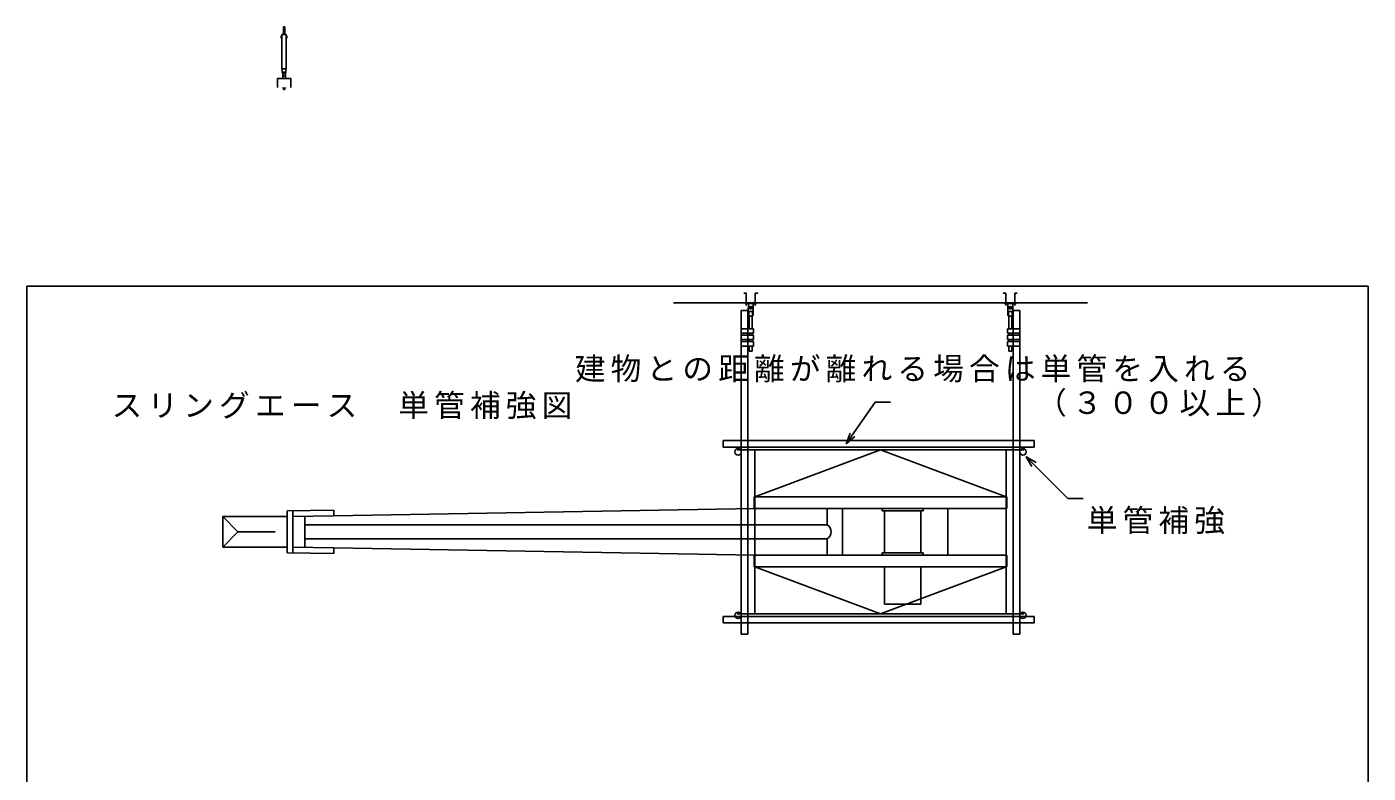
# Model space of a CAD drawing. Units: millimetres, scale not verified. Extents: x -24315 to 20797, y -7730 to 29060.
# Drawn here: x -5194 to 5319, y 3532 to 9381 of the extents above; entities that cross this region are included whole.
import ezdxf

# ---------------------------------------------------------------- set-up
doc = ezdxf.new("R2010")
doc.units = ezdxf.units.MM
doc.header["$LTSCALE"] = 10
doc.linetypes.add('CHAIN2', pattern=[12, 9, -1, 1, -1])
for name, color, linetype in [('0-0_L-1-1', 4, 'Continuous'), ('0-1_L-1-2', 6, 'Continuous'), ('0-2_L-1-3', 2, 'Continuous'), ('0-6_L-3-1', 4, 'CHAIN2'), ('1-2_NTEXT', 7, 'Continuous')]:
    doc.layers.add(name, color=color, linetype=linetype)
doc.styles.add('ＭＳ ゴシック', font='')
doc.styles.get('ＭＳ ゴシック').set_extended_font_data('MS Gothic')

msp = doc.modelspace()

# ---------------------------------------------------------------- linework, layer by layer
at = {"layer": '0-0_L-1-1'}
for p, q in [((-3182.62, 9381.35), (-3172.62, 9381.35)), ((-3182.62, 9321.35), (-3182.62, 9381.35)), ((-3172.62, 9321.35), (-3172.62, 9381.35)), ((-3199.62, 9311.35), (-3194.62, 9311.35)), ((-3199.62, 9291.35), (-3199.62, 9311.35)), ((-3199.62, 9306.35), (-3194.62, 9306.35)), ((-3199.62, 9301.35), (-3194.62, 9301.35)), ((-3199.62, 9296.35), (-3194.62, 9296.35)), ((-3199.62, 9291.35), (-3194.62, 9291.35)), ((-3194.62, 9321.35), (-3160.62, 9321.35)), ((-3194.62, 9051.35), (-3194.62, 9321.35)), ((-3160.62, 9051.35), (-3160.62, 9321.35)), ((-3160.62, 9311.35), (-3155.62, 9311.35)), ((-3160.62, 9306.35), (-3155.62, 9306.35)), ((-3160.62, 9296.35), (-3155.62, 9296.35)), ((-3160.62, 9291.35), (-3155.62, 9291.35)), ((-3155.62, 9291.35), (-3155.62, 9311.35)), ((-3194.62, 9051.35), (-3160.62, 9051.35)), ((-3191.62, 9026.35), (-3191.62, 9051.35)), ((-3163.62, 9026.35), (-3163.62, 9051.35)), ((-3230.12, 8976.35), (-3125.12, 8976.35)), ((-3230.12, 8906.35), (-3230.12, 8976.35)), ((-3191.62, 9026.35), (-3163.62, 9026.35)), ((-3187.62, 9016.35), (-3191.62, 9026.35)), ((-3187.62, 9016.35), (-3167.62, 9016.35)), ((-3187.62, 8976.35), (-3187.62, 9016.35)), ((-3187.62, 8996.35), (-3167.62, 8996.35)), ((-3167.62, 9016.35), (-3163.62, 9026.35)), ((-3167.62, 8976.35), (-3167.62, 9016.35)), ((-3125.12, 8906.35), (-3125.12, 8976.35)), ((-3187.62, 8901.35), (-3187.62, 8906.35)), ((-3187.62, 8901.35), (-3167.62, 8901.35)), ((-3182.62, 8891.35), (-3182.62, 8901.35)), ((-3182.62, 8891.35), (-3172.62, 8891.35)), ((-3172.62, 8891.35), (-3172.62, 8901.35)), ((-3167.62, 8901.35), (-3167.62, 8906.35)), ((1227.78, 6113.35), (1258.55, 6197.93)), ((1227.78, 6113.35), (1296.72, 6171.22)), ((374.37, 6065.49), (2620.19, 6065.49)), ((511.86, 4782.29), (511.86, 6065.49)), ((2482.69, 4782.29), (2482.69, 6065.49)), ((506.86, 5698.89), (2487.69, 5698.89)), ((506.86, 5607.23), (506.86, 5698.89)), ((2487.69, 5607.23), (2487.69, 5698.89)), ((-2787.45, 5548.75), (511.86, 5607.23)), ((506.86, 5607.23), (2487.69, 5607.23)), ((1511.03, 5588.89), (1511.03, 5607.23)), ((1511.03, 5588.89), (1831.86, 5588.89)), ((1831.86, 5588.89), (1831.86, 5607.23)), ((-3154.06, 5304.73), (-3154.06, 5543.06)), ((-3014.23, 5303.06), (-3014.23, 5544.73)), ((-3014.23, 5478.89), (1080.2, 5478.89)), ((-3014.23, 5368.89), (1080.2, 5368.89)), ((-2787.45, 5299.04), (511.86, 5240.56)), ((1511.03, 5258.89), (1831.86, 5258.89)), ((1511.03, 5240.56), (1511.03, 5258.89)), ((1831.86, 5240.56), (1831.86, 5258.89)), ((506.86, 5148.89), (506.86, 5240.56)), ((511.86, 5240.56), (2487.69, 5240.56)), ((2487.69, 5148.89), (2487.69, 5240.56)), ((506.86, 5148.89), (2487.69, 5148.89)), ((374.37, 4782.29), (2620.19, 4782.29))]:
    msp.add_line(p, q, dxfattribs=at)
for points in [[(1227.78, 6113.35), (1455.85, 6439.17), (1575.85, 6439.17)], [(2638.82, 6012.44), (2966.12, 5685.14), (3086.12, 5685.14)], [(2683.82, 5934.49), (2638.82, 6012.44), (2716.77, 5967.44)]]:
    msp.add_lwpolyline(points, dxfattribs=at)
msp.add_arc((1043.6, 5423.89), 66.07, 303.64, 56.36, dxfattribs=at)
at = {"layer": '0-1_L-1-2'}
for p, q in [((425.13, 7293.19), (445.13, 7293.19)), ((445.13, 7197.19), (445.13, 7293.19)), ((515.13, 7197.19), (515.13, 7293.19)), ((515.13, 7293.19), (535.13, 7293.19)), ((2459.43, 7293.19), (2479.43, 7293.19)), ((2479.43, 7197.19), (2479.43, 7293.19)), ((2549.43, 7197.19), (2549.43, 7293.19)), ((2549.43, 7293.19), (2569.43, 7293.19)), ((-125.63, 7218.19), (3120.19, 7218.19)), ((406.07, 6018.21), (406.07, 7158.21)), ((406.07, 7158.21), (456.8, 7158.21)), ((435.13, 7218.19), (525.13, 7218.19)), ((435.13, 7212.19), (435.13, 7218.19)), ((435.13, 7212.19), (525.13, 7212.19)), ((456.8, 4621.15), (456.8, 7158.21)), ((460.99, 7119.69), (460.99, 7170.94)), ((461.58, 7175.62), (461.58, 7212.19)), ((464.74, 7149.69), (494.74, 7149.69)), ((464.74, 7118.19), (464.74, 7149.69)), ((498.2, 7174.22), (498.2, 7212.19)), ((498.49, 7119.69), (498.49, 7170.94)), ((525.13, 7212.19), (525.13, 7218.19)), ((2469.43, 7218.19), (2559.43, 7218.19)), ((2469.43, 7212.19), (2469.43, 7218.19)), ((2496.07, 7119.69), (2496.07, 7170.94)), ((2496.36, 7174.22), (2496.36, 7212.19)), ((2499.82, 7149.69), (2529.82, 7149.69)), ((2529.82, 7118.19), (2529.82, 7149.69)), ((2532.98, 7175.62), (2532.98, 7212.19)), ((2533.57, 7119.69), (2533.57, 7170.94)), ((2537.76, 4621.15), (2537.76, 7158.21)), ((2537.76, 7158.21), (2588.49, 7158.21)), ((2588.49, 6018.21), (2588.49, 7158.21)), ((460.99, 7119.69), (464.74, 7119.69)), ((467.59, 7114.69), (464.74, 7118.19)), ((467.59, 7114.69), (491.89, 7114.69)), ((467.59, 7014.69), (467.59, 7114.69)), ((491.89, 7014.69), (491.89, 7114.69)), ((494.74, 7119.69), (498.49, 7119.69)), ((2496.07, 7119.69), (2499.82, 7119.69)), ((2502.67, 7114.69), (2526.97, 7114.69)), ((2502.67, 7014.69), (2502.67, 7114.69)), ((2526.97, 7114.69), (2529.82, 7118.19)), ((2526.97, 7014.69), (2526.97, 7114.69)), ((2529.82, 7119.69), (2533.57, 7119.69)), ((406.09, 7014.69), (501.89, 7014.69)), ((406.09, 6979.69), (406.09, 7014.69)), ((406.09, 6979.69), (501.89, 6979.69)), ((406.09, 6964.69), (501.89, 6964.69)), ((406.09, 6929.69), (406.09, 6964.69)), ((467.59, 6964.69), (467.59, 6979.69)), ((491.89, 6964.69), (491.89, 6979.69)), ((501.89, 6979.69), (501.89, 7014.69)), ((501.89, 6929.69), (501.89, 6964.69)), ((2492.67, 7014.69), (2588.47, 7014.69)), ((2492.67, 6979.69), (2492.67, 7014.69)), ((2492.67, 6979.69), (2588.47, 6979.69)), ((2492.67, 6964.69), (2588.47, 6964.69)), ((2492.67, 6929.69), (2492.67, 6964.69)), ((2502.67, 6964.69), (2502.67, 6979.69)), ((2526.97, 6964.69), (2526.97, 6979.69)), ((2588.47, 6979.69), (2588.47, 7014.69)), ((2588.47, 6929.69), (2588.47, 6964.69)), ((406.09, 6929.69), (501.89, 6929.69)), ((406.09, 6914.69), (501.89, 6914.69)), ((406.09, 6879.69), (406.09, 6914.69)), ((406.09, 6879.69), (501.89, 6879.69)), ((467.59, 6914.69), (467.59, 6929.69)), ((467.59, 6839.69), (467.59, 6879.69)), ((467.59, 6839.69), (491.89, 6839.69)), ((491.89, 6914.69), (491.89, 6929.69)), ((491.89, 6839.69), (491.89, 6879.69)), ((501.89, 6879.69), (501.89, 6914.69)), ((2492.67, 6929.69), (2588.47, 6929.69)), ((2492.67, 6914.69), (2588.47, 6914.69)), ((2492.67, 6879.69), (2492.67, 6914.69)), ((2492.67, 6879.69), (2588.47, 6879.69)), ((2502.67, 6914.69), (2502.67, 6929.69)), ((2502.67, 6839.69), (2502.67, 6879.69)), ((2502.67, 6839.69), (2526.97, 6839.69)), ((2526.97, 6914.69), (2526.97, 6929.69)), ((2526.97, 6839.69), (2526.97, 6879.69)), ((2588.47, 6879.69), (2588.47, 6914.69)), ((263.75, 6087.5), (263.75, 6138.23)), ((263.75, 6138.23), (2700.81, 6138.23)), ((406.07, 6048.15), (406.07, 6118.15)), ((2588.49, 6048.15), (2588.49, 6118.15)), ((2700.81, 6087.5), (2700.81, 6138.23)), ((263.75, 6087.5), (293.75, 6087.5)), ((293.75, 6087.5), (2700.81, 6087.5)), ((406.07, 4651.15), (406.07, 6018.21)), ((511.86, 5698.89), (1497.28, 6065.49)), ((1497.28, 6065.49), (2482.69, 5698.89)), ((2588.49, 4651.15), (2588.49, 6018.21)), ((-3154.06, 5588.09), (-2787.45, 5594.59)), ((-3154.06, 5543.06), (-3154.06, 5588.09)), ((-2787.45, 5548.75), (-2787.45, 5594.59)), ((1080.2, 5478.89), (1080.2, 5607.23)), ((1199.36, 5240.56), (1199.36, 5607.23)), ((1529.36, 5258.89), (1529.36, 5588.89)), ((1813.53, 5258.89), (1813.53, 5588.89)), ((2024.36, 5240.56), (2024.36, 5607.23)), ((-3658.22, 5543.06), (-3154.06, 5543.06)), ((-3108.23, 5543.06), (-2787.45, 5548.75)), ((-3658.22, 5304.73), (-3539.05, 5423.89)), ((1080.2, 5240.56), (1080.2, 5368.89)), ((-3658.22, 5304.73), (-3154.06, 5304.73)), ((-3154.06, 5259.7), (-3154.06, 5304.73)), ((-3154.06, 5259.7), (-2787.45, 5253.2)), ((-3108.23, 5304.73), (-2787.45, 5299.04)), ((-2787.45, 5253.2), (-2787.45, 5299.04)), ((1529.36, 4855.63), (1529.36, 5148.89)), ((1813.53, 4855.63), (1813.53, 5148.89)), ((1529.36, 4855.63), (1813.53, 4855.63)), ((263.75, 4709.56), (263.75, 4760.29)), ((263.75, 4760.29), (293.75, 4760.29)), ((293.75, 4760.29), (2700.81, 4760.29)), ((406.07, 4621.15), (406.07, 4651.15)), ((2588.49, 4621.15), (2588.49, 4651.15)), ((406.07, 4621.15), (456.8, 4621.15)), ((2537.76, 4621.15), (2588.49, 4621.15))]:
    msp.add_line(p, q, dxfattribs=at)
for points in [[(491.89, 7114.69), (494.74, 7118.19), (494.74, 7149.69)], [(2469.43, 7212.19), (2559.43, 7212.19), (2559.43, 7218.19)], [(2502.67, 7114.69), (2499.82, 7118.19), (2499.82, 7149.69)], [(-3658.22, 5304.73), (-3658.22, 5543.06), (-3539.05, 5423.89)], [(511.86, 5148.89), (1497.28, 4782.29), (2482.69, 5148.89)], [(263.75, 4709.56), (2700.81, 4709.56), (2700.81, 4760.29)]]:
    msp.add_lwpolyline(points, dxfattribs=at)
for centre in [(479.74, 7174.69), (2514.82, 7174.69)]:
    msp.add_circle(centre, 4.5, dxfattribs=at)
for centre in [(479.74, 7170.94), (2514.82, 7170.94)]:
    msp.add_arc(centre, 18.75, 0, 180, dxfattribs=at)
at = {"layer": '0-2_L-1-3'}
for p, q in [((-5193.73, 7349.72), (5319.32, 7349.72)), ((-5193.73, -7702.45), (-5193.73, 7349.72)), ((-3108.23, 5258.89), (-3108.23, 5588.9)), ((-3539.05, 5423.89), (-3247.28, 5423.89))]:
    msp.add_line(p, q, dxfattribs=at)
msp.add_lwpolyline([(-5193.73, -7702.45), (5319.32, -7702.45), (5319.32, 7349.72)], dxfattribs=at)
for centre in [(380.67, 6050), (2613.89, 6050), (380.67, 4769.29), (2613.89, 4769.29)]:
    msp.add_circle(centre, 25.35, dxfattribs=at)
at = {"layer": '0-6_L-3-1'}
for p, q in [((468.49, 7174.69), (491.89, 7174.69)), ((2502.67, 7174.69), (2526.07, 7174.69))]:
    msp.add_line(p, q, dxfattribs=at)

# ---------------------------------------------------------------- texts
at = {"layer": '1-2_NTEXT', "char_height": 176, "attachment_point": 7, "style": 'ＭＳ ゴシック'}
for s, insert in [('\\T1.17;建物との距離が離れる場合は単管を入れる', (-898.67, 6594.05)), ('\\T1.17;スリングエース\u3000単管補強図', (-4529.38, 6305.99)), ('\\T1.17;（３００以上）', (2717.39, 6324.43)), ('\\T1.17;単管補強', (3113.88, 5404.56))]:
    msp.add_mtext(s, dxfattribs=dict(at, insert=insert))

doc.saveas('drawing.dxf')
